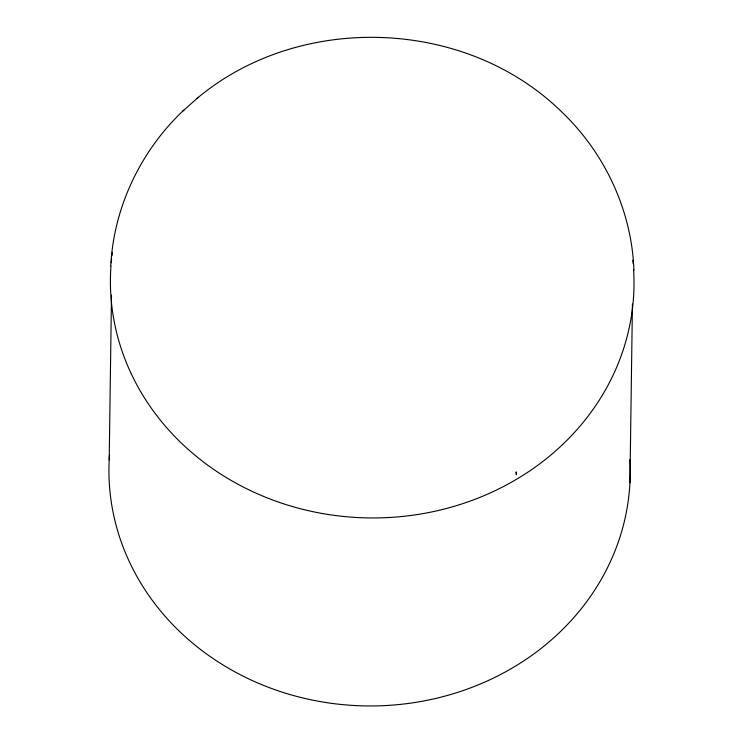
<?xml version="1.0" encoding="UTF-8"?>
<svg xmlns="http://www.w3.org/2000/svg" width="743" height="743" viewBox="0 0 743 743"><rect width="100%" height="100%" fill="white"/><g stroke="black" fill="none" stroke-linecap="round" stroke-linejoin="round"><path stroke-width="1.11" d="M109.202 459.871L111.496 295.175M629.934 482.699L632.432 304.091M110.753 265.864C113.698 207.65 140.371 151.609 182.416 111.431L183.883 110.131M196.96 98.55L198.316 97.342C301.639 11.721 467.969 18.296 563.148 113.345L564.569 114.673C606 155.519 631.866 211.996 633.937 270.294M182.416 111.431L198.316 97.342M633.575 269.421A261.805 235.707 0.8 0 1 371.156 517.945A261.805 235.707 0.8 0 1 110.967 266.152M111.246 262.688A261.805 235.707 0.8 0 1 111.58 259.223M111.979 255.778A261.805 235.707 0.8 0 1 112.425 252.332M632.785 260.18A261.805 235.707 0.8 0 1 633.129 263.644M629.85 459.676A260.644 234.667 0.8 0 1 367.887 705.943A260.644 234.667 0.8 0 1 109.481 455.273M516.19 472.093L516.311 474.545L516.19 472.093"/></g></svg>
